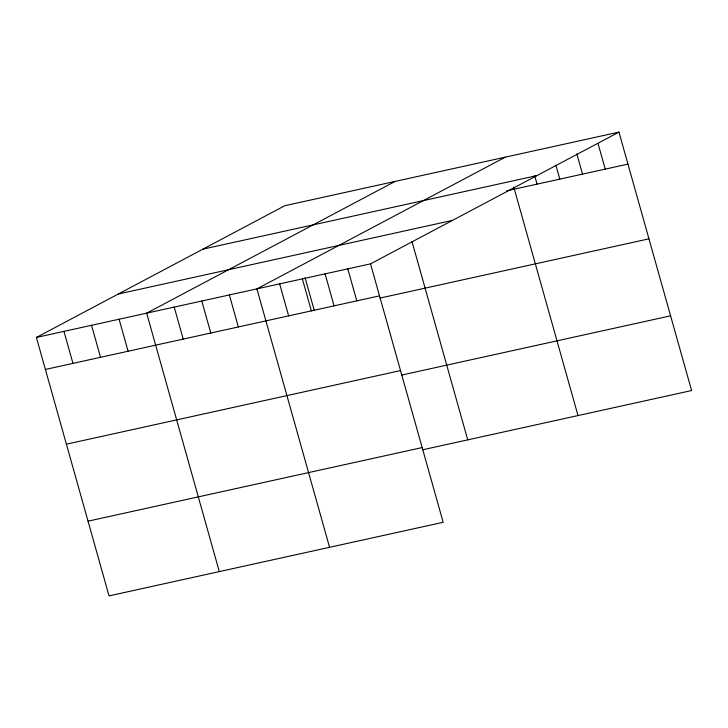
<?xml version="1.0" encoding="UTF-8"?>
<svg xmlns="http://www.w3.org/2000/svg" width="728" height="728" viewBox="0 0 728 728"><rect width="100%" height="100%" fill="white"/><g stroke="black" fill="none" stroke-linecap="round" stroke-linejoin="round"><path stroke-width="1.09" d="M618.955 132.114L370.525 263.854L443.17 522.295L109.045 595.886L36.4 337.446L284.83 205.706L618.955 132.114L691.6 390.554L422.531 449.813M395.095 181.418L146.665 313.167L219.31 571.607M505.35 157.13L256.92 288.88L329.566 547.32M202.848 249.176L536.973 175.584M506.633 190.836L627.955 164.119M118.382 293.976L452.507 220.384M36.4 337.446L370.525 263.854M45.4 369.451L379.525 295.859M379.88 298.107L648.957 238.839M66.403 444.18L400.527 370.588M401.528 375.093L670.597 315.825M88.043 521.166L422.167 447.574M598.034 143.516L605.232 169.124M576.813 153.854L582.509 174.119M555.892 165.256L559.787 179.124M534.67 175.594L537.073 184.129M513.75 187.005L577.996 415.57M412.002 241.578L467.731 439.858M347.802 268.86L356.802 300.864M325.088 273.865L334.079 305.869M305.087 277.778L314.223 310.264M302.366 278.87L311.356 310.874M279.643 283.875L288.643 315.879M229.356 294.949L238.356 326.954M201.793 301.019L210.792 333.024M174.229 307.089L183.219 339.093M119.092 319.237L128.092 351.242M91.528 325.307L100.528 357.311M63.964 331.376L72.964 363.381"/></g></svg>
